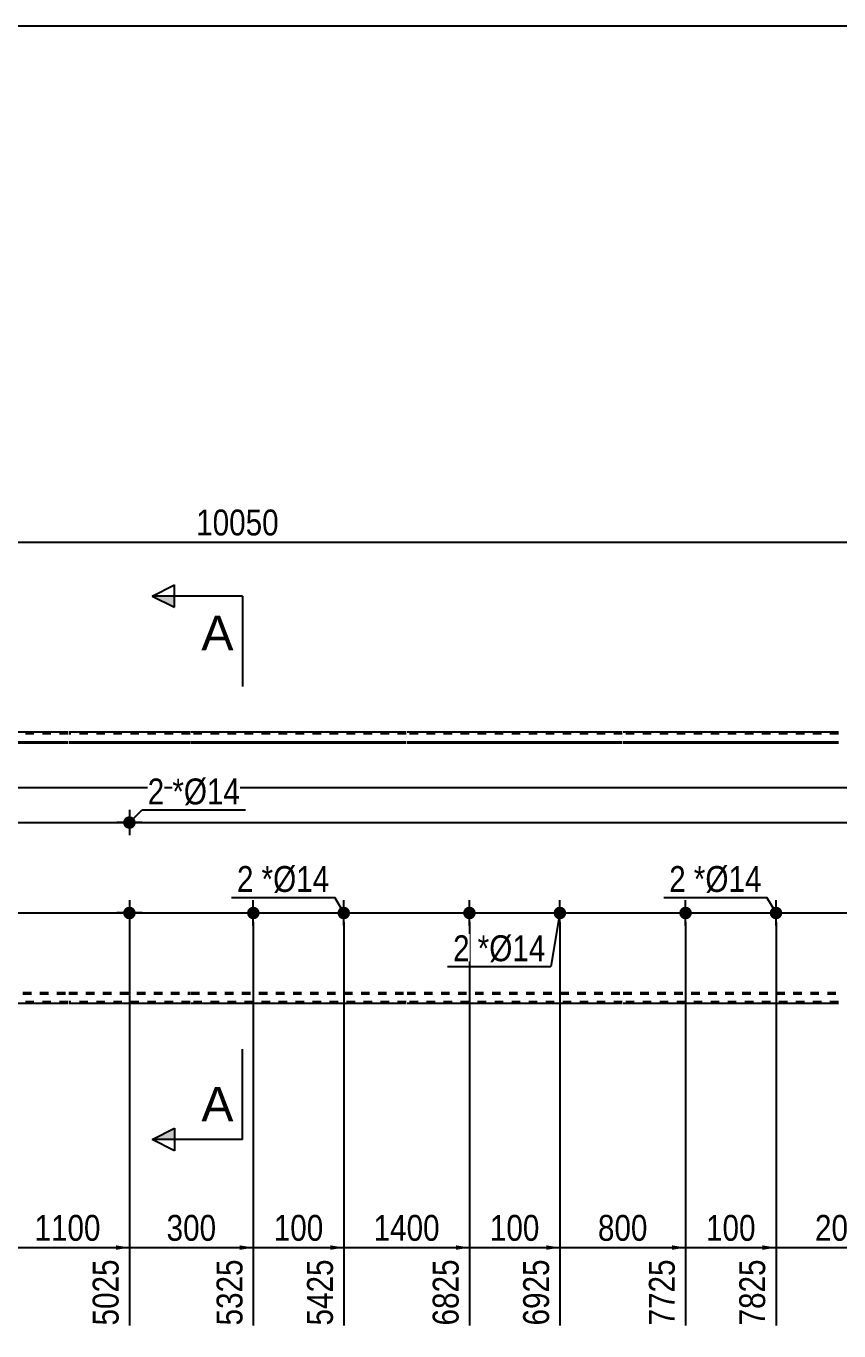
# Model space of a CAD drawing. Header units: millimetres. Extents: x -49 to 353, y -184 to 93.
# Drawn here: x 126.3 to 216.1, y -51.2 to 93.1 of the extents above; entities that cross this region are included whole.
import ezdxf

# ---------------------------------------------------------------- set-up
doc = ezdxf.new("R2010")
doc.units = ezdxf.units.MM
doc.linetypes.add('DXK_LINE_DOT1', pattern=[1.8814, 0.9407, -0.9407])
doc.styles.add('Arial', font='ARIAL.TTF', dxfattribs={"height": 0.2})
doc.styles.add('Arial Narrow', font='ARIALN.TTF', dxfattribs={"height": 0.2})

# ---------------------------------------------------------------- blocks, each defined once
blk = doc.blocks.new('Unknown-628700932-1200')
at = {"color": 5, "linetype": 'Continuous'}
blk.add_line((353.24, 93.07), (-46.76, 93.07), dxfattribs=at)
blk = doc.blocks.new('Part-628700932-1239 - 1220')
at = {"color": 2, "linetype": 'Continuous'}
for p, q in [((130.88, 15), (107.08, 15)), ((144.38, 15), (130.98, 15)), ((168.28, 15), (144.48, 15)), ((192.18, 15), (168.38, 15)), ((216.08, 15), (192.28, 15)), ((107.08, 13.94), (130.88, 13.94)), ((107.08, 13.81), (130.88, 13.81)), ((130.98, 13.94), (144.38, 13.94)), ((130.98, 13.81), (144.38, 13.81)), ((144.48, 13.94), (168.28, 13.94)), ((144.48, 13.81), (168.28, 13.81)), ((168.38, 13.94), (192.18, 13.94)), ((168.38, 13.81), (192.18, 13.81)), ((192.28, 13.94), (216.08, 13.94)), ((192.28, 13.81), (216.08, 13.81)), ((130.88, -15), (107.08, -15)), ((144.38, -15), (130.98, -15)), ((168.28, -15), (144.48, -15)), ((192.18, -15), (168.38, -15)), ((216.08, -15), (192.28, -15))]:
    blk.add_line(p, q, dxfattribs=at)
at = {"color": 7, "linetype": 'DXK_LINE_DOT1'}
for p, q in [((130.88, 14.82), (107.08, 14.82)), ((144.38, 14.82), (130.98, 14.82)), ((168.28, 14.82), (144.48, 14.82)), ((192.18, 14.82), (168.38, 14.82)), ((216.08, 14.82), (192.28, 14.82)), ((107.08, -13.81), (130.88, -13.81)), ((107.08, -13.94), (130.88, -13.94)), ((130.98, -13.81), (144.38, -13.81)), ((130.98, -13.94), (144.38, -13.94)), ((144.48, -13.81), (168.28, -13.81)), ((144.48, -13.94), (168.28, -13.94)), ((168.38, -13.81), (192.18, -13.81)), ((168.38, -13.94), (192.18, -13.94)), ((192.28, -13.81), (216.08, -13.81)), ((192.28, -13.94), (216.08, -13.94)), ((130.88, -14.82), (107.08, -14.82)), ((144.38, -14.82), (130.98, -14.82)), ((168.28, -14.82), (144.48, -14.82)), ((192.18, -14.82), (168.38, -14.82)), ((216.08, -14.82), (192.28, -14.82))]:
    blk.add_line(p, q, dxfattribs=at)
blk = doc.blocks.new('Bolt-628700932-1423 - 1220')
at = {"linetype": 'Continuous'}
for points in [[(175.28, -4.3, -1), (175.28, -5.7, -1)], [(185.28, -4.3, -1), (185.28, -5.7, -1)]]:
    blk.add_hatch(color=3, dxfattribs=at).paths.add_polyline_path(points)
at = {"color": 3, "linetype": 'Continuous'}
for p, q in [((175.28, -6.4), (175.28, -3.6)), ((185.28, -6.4), (185.28, -3.6)), ((173.88, -5), (176.68, -5)), ((183.88, -5), (186.68, -5))]:
    blk.add_line(p, q, dxfattribs=at)
blk = doc.blocks.new('Bolt-628700932-1363 - 1220')
at = {"linetype": 'Continuous'}
for points in [[(138.38, 5, -1), (136.98, 5, -1)], [(138.38, -5, -1), (136.98, -5, -1)]]:
    blk.add_hatch(color=3, dxfattribs=at).paths.add_polyline_path(points)
at = {"color": 3, "linetype": 'Continuous'}
for p, q in [((137.68, 6.4), (137.68, 3.6)), ((139.08, 5), (136.28, 5)), ((137.68, -3.6), (137.68, -6.4)), ((139.08, -5), (136.28, -5))]:
    blk.add_line(p, q, dxfattribs=at)
blk = doc.blocks.new('Bolt-628700932-1378 - 1220')
at = {"linetype": 'Continuous'}
for points in [[(151.38, -4.3, -1), (151.38, -5.7, -1)], [(161.38, -4.3, -1), (161.38, -5.7, -1)]]:
    blk.add_hatch(color=3, dxfattribs=at).paths.add_polyline_path(points)
at = {"color": 3, "linetype": 'Continuous'}
for p, q in [((151.38, -6.4), (151.38, -3.6)), ((161.38, -6.4), (161.38, -3.6)), ((149.98, -5), (152.78, -5)), ((159.98, -5), (162.78, -5))]:
    blk.add_line(p, q, dxfattribs=at)
blk = doc.blocks.new('Bolt-628700932-2047 - 1220')
at = {"linetype": 'Continuous'}
for points in [[(199.18, -4.3, -1), (199.18, -5.7, -1)], [(209.18, -4.3, -1), (209.18, -5.7, -1)]]:
    blk.add_hatch(color=3, dxfattribs=at).paths.add_polyline_path(points)
at = {"color": 3, "linetype": 'Continuous'}
for p, q in [((199.18, -6.4), (199.18, -3.6)), ((209.18, -6.4), (209.18, -3.6)), ((197.78, -5), (200.58, -5)), ((207.78, -5), (210.58, -5))]:
    blk.add_line(p, q, dxfattribs=at)
blk = doc.blocks.new('StraightDimension-628700932-1456 - 1220')
at = {"color": 7, "linetype": 'Continuous'}
blk.add_line((0, 36), (299.27, 36), dxfattribs=at)
at = {"color": 0}
blk.add_wipeout([(154.81, 36.15), (154.81, 40.35), (144.46, 40.35), (144.46, 36.15)], dxfattribs=at)
at = {"color": 3, "style": 'Arial Narrow'}
blk.add_text('10050', height=2.863, dxfattribs=at).set_placement((145.06, 36.75))
blk = doc.blocks.new('StraightDimension-628700932-2917 - 1220')
at = {"linetype": 'Continuous'}
blk.add_hatch(color=7, dxfattribs=at).paths.add_polyline_path([(173.78, -41.75), (175.28, -42), (173.78, -42.25)])
at = {"color": 7, "linetype": 'Continuous'}
for p, q in [((161.38, -6), (161.38, -50.61)), ((175.28, -6), (175.28, -50.61)), ((161.38, -42), (175.28, -42))]:
    blk.add_line(p, q, dxfattribs=at)
at = {"color": 0}
blk.add_wipeout([(172.59, -41.85), (172.59, -37.65), (164.08, -37.65), (164.08, -41.85)], dxfattribs=at)
at = {"color": 0, "linetype": 'Continuous'}
blk.add_wipeout([(174.68, -42.7), (170.48, -42.7), (170.48, -51.21), (174.68, -51.21)], dxfattribs=at)
at = {"color": 3, "style": 'Arial Narrow'}
blk.add_text('1400', height=2.863, dxfattribs=at).set_placement((164.68, -41.25))
at = {"color": 3, "linetype": 'Continuous', "style": 'Arial Narrow'}
blk.add_text('6825', height=2.863, rotation=90.0002, dxfattribs=at).set_placement((174.08, -50.61))
blk = doc.blocks.new('StraightDimension-628700932-2918 - 1220')
at = {"linetype": 'Continuous'}
blk.add_hatch(color=7, dxfattribs=at).paths.add_polyline_path([(159.88, -41.75), (161.38, -42), (159.88, -42.25)])
at = {"color": 7, "linetype": 'Continuous'}
for p, q in [((151.38, -6), (151.38, -50.61)), ((161.38, -6), (161.38, -50.61)), ((151.38, -42), (161.38, -42))]:
    blk.add_line(p, q, dxfattribs=at)
at = {"color": 0}
blk.add_wipeout([(159.73, -41.85), (159.73, -37.65), (153.04, -37.65), (153.04, -41.85)], dxfattribs=at)
at = {"color": 0, "linetype": 'Continuous'}
blk.add_wipeout([(160.78, -42.7), (156.58, -42.7), (156.58, -51.21), (160.78, -51.21)], dxfattribs=at)
at = {"color": 3, "style": 'Arial Narrow'}
blk.add_text('100', height=2.863, dxfattribs=at).set_placement((153.64, -41.25))
at = {"color": 3, "linetype": 'Continuous', "style": 'Arial Narrow'}
blk.add_text('5425', height=2.863, rotation=90.0002, dxfattribs=at).set_placement((160.18, -50.61))
blk = doc.blocks.new('StraightDimension-628700932-1512 - 1220')
at = {"linetype": 'Continuous'}
for points in [[(287.75, 3.5), (288, 5), (288.25, 3.5)], [(288.25, -3.5), (288, -5), (287.75, -3.5)]]:
    blk.add_hatch(color=7, dxfattribs=at).paths.add_polyline_path(points)
at = {"color": 7, "linetype": 'Continuous'}
for p, q in [((76.99, 5), (290.4, 5)), ((288, -5), (288, 5)), ((76.99, -5), (290.4, -5))]:
    blk.add_line(p, q, dxfattribs=at)
at = {"color": 0}
blk.add_wipeout([(287.85, 3.34), (283.65, 3.34), (283.65, -3.34), (287.85, -3.34)], dxfattribs=at)
at = {"color": 3, "style": 'Arial Narrow'}
blk.add_text('100', height=2.863, rotation=90.0002, dxfattribs=at).set_placement((287.25, -2.74))
blk = doc.blocks.new('StraightDimension-628700932-2913 - 1220')
at = {"linetype": 'Continuous'}
blk.add_hatch(color=7, dxfattribs=at).paths.add_polyline_path([(221.78, -41.75), (223.28, -42), (221.78, -42.25)])
at = {"color": 7, "linetype": 'Continuous'}
for p, q in [((209.18, -6), (209.18, -50.61)), ((223.28, -6), (223.28, -50.61)), ((209.18, -42), (223.28, -42))]:
    blk.add_line(p, q, dxfattribs=at)
at = {"color": 0}
blk.add_wipeout([(219.58, -41.85), (219.58, -37.65), (212.89, -37.65), (212.89, -41.85)], dxfattribs=at)
at = {"color": 0, "linetype": 'Continuous'}
blk.add_wipeout([(222.68, -42.7), (218.48, -42.7), (218.48, -51.21), (222.68, -51.21)], dxfattribs=at)
at = {"color": 3, "style": 'Arial Narrow'}
blk.add_text('200', height=2.863, dxfattribs=at).set_placement((213.49, -41.25))
at = {"color": 3, "linetype": 'Continuous', "style": 'Arial Narrow'}
blk.add_text('8025', height=2.863, rotation=90.0002, dxfattribs=at).set_placement((222.08, -50.61))
blk = doc.blocks.new('StraightDimension-628700932-2915 - 1220')
at = {"linetype": 'Continuous'}
blk.add_hatch(color=7, dxfattribs=at).paths.add_polyline_path([(197.68, -41.75), (199.18, -42), (197.68, -42.25)])
at = {"color": 7, "linetype": 'Continuous'}
for p, q in [((185.28, -6), (185.28, -50.61)), ((199.18, -6), (199.18, -50.61)), ((185.28, -42), (199.18, -42))]:
    blk.add_line(p, q, dxfattribs=at)
at = {"color": 0}
blk.add_wipeout([(195.58, -41.85), (195.58, -37.65), (188.89, -37.65), (188.89, -41.85)], dxfattribs=at)
at = {"color": 0, "linetype": 'Continuous'}
blk.add_wipeout([(198.58, -42.7), (194.38, -42.7), (194.38, -51.21), (198.58, -51.21)], dxfattribs=at)
at = {"color": 3, "style": 'Arial Narrow'}
blk.add_text('800', height=2.863, dxfattribs=at).set_placement((189.49, -41.25))
at = {"color": 3, "linetype": 'Continuous', "style": 'Arial Narrow'}
blk.add_text('7725', height=2.863, rotation=90.0002, dxfattribs=at).set_placement((197.98, -50.61))
blk = doc.blocks.new('StraightDimension-628700932-1472 - 1220')
at = {"color": 7, "linetype": 'Continuous'}
blk.add_line((59.54, 8.88), (290.4, 8.88), dxfattribs=at)
blk = doc.blocks.new('StraightDimension-628700932-1493 - 1220')
at = {"color": 7, "linetype": 'Continuous'}
for p, q in [((59.54, 8.88), (290.4, 8.88)), ((76.99, 5), (290.4, 5))]:
    blk.add_line(p, q, dxfattribs=at)
blk = doc.blocks.new('StraightDimension-628700932-1528 - 1220')
at = {"color": 7, "linetype": 'Continuous'}
blk.add_line((76.99, -5), (314.3, -5), dxfattribs=at)
blk = doc.blocks.new('StraightDimension-628700932-2914 - 1220')
at = {"linetype": 'Continuous'}
blk.add_hatch(color=7, dxfattribs=at).paths.add_polyline_path([(207.68, -41.75), (209.18, -42), (207.68, -42.25)])
at = {"color": 7, "linetype": 'Continuous'}
for p, q in [((199.18, -6), (199.18, -50.61)), ((209.18, -6), (209.18, -50.61)), ((199.18, -42), (209.18, -42))]:
    blk.add_line(p, q, dxfattribs=at)
at = {"color": 0}
blk.add_wipeout([(207.53, -41.85), (207.53, -37.65), (200.84, -37.65), (200.84, -41.85)], dxfattribs=at)
at = {"color": 0, "linetype": 'Continuous'}
blk.add_wipeout([(208.58, -42.7), (204.38, -42.7), (204.38, -51.21), (208.58, -51.21)], dxfattribs=at)
at = {"color": 3, "style": 'Arial Narrow'}
blk.add_text('100', height=2.863, dxfattribs=at).set_placement((201.44, -41.25))
at = {"color": 3, "linetype": 'Continuous', "style": 'Arial Narrow'}
blk.add_text('7825', height=2.863, rotation=90.0002, dxfattribs=at).set_placement((207.98, -50.61))
blk = doc.blocks.new('StraightDimension-628700932-2916 - 1220')
at = {"linetype": 'Continuous'}
blk.add_hatch(color=7, dxfattribs=at).paths.add_polyline_path([(183.78, -41.75), (185.28, -42), (183.78, -42.25)])
at = {"color": 7, "linetype": 'Continuous'}
for p, q in [((175.28, -6), (175.28, -50.61)), ((185.28, -6), (185.28, -50.61)), ((175.28, -42), (185.28, -42))]:
    blk.add_line(p, q, dxfattribs=at)
at = {"color": 0}
blk.add_wipeout([(183.63, -41.85), (183.63, -37.65), (176.94, -37.65), (176.94, -41.85)], dxfattribs=at)
at = {"color": 0, "linetype": 'Continuous'}
blk.add_wipeout([(184.68, -42.7), (180.48, -42.7), (180.48, -51.21), (184.68, -51.21)], dxfattribs=at)
at = {"color": 3, "style": 'Arial Narrow'}
blk.add_text('100', height=2.863, dxfattribs=at).set_placement((177.54, -41.25))
at = {"color": 3, "linetype": 'Continuous', "style": 'Arial Narrow'}
blk.add_text('6925', height=2.863, rotation=90.0002, dxfattribs=at).set_placement((184.08, -50.61))
blk = doc.blocks.new('StraightDimension-628700932-2919 - 1220')
at = {"linetype": 'Continuous'}
blk.add_hatch(color=7, dxfattribs=at).paths.add_polyline_path([(149.88, -41.75), (151.38, -42), (149.88, -42.25)])
at = {"color": 7, "linetype": 'Continuous'}
for p, q in [((137.68, -6), (137.68, -50.61)), ((151.38, -6), (151.38, -50.61)), ((137.68, -42), (151.38, -42))]:
    blk.add_line(p, q, dxfattribs=at)
at = {"color": 0}
blk.add_wipeout([(147.88, -41.85), (147.88, -37.65), (141.19, -37.65), (141.19, -41.85)], dxfattribs=at)
at = {"color": 0, "linetype": 'Continuous'}
blk.add_wipeout([(150.78, -42.7), (146.58, -42.7), (146.58, -51.21), (150.78, -51.21)], dxfattribs=at)
at = {"color": 3, "style": 'Arial Narrow'}
blk.add_text('300', height=2.863, dxfattribs=at).set_placement((141.79, -41.25))
at = {"color": 3, "linetype": 'Continuous', "style": 'Arial Narrow'}
blk.add_text('5325', height=2.863, rotation=90.0002, dxfattribs=at).set_placement((150.18, -50.61))
blk = doc.blocks.new('StraightDimension-628700932-2920 - 1220')
at = {"linetype": 'Continuous'}
blk.add_hatch(color=7, dxfattribs=at).paths.add_polyline_path([(136.18, -41.75), (137.68, -42), (136.18, -42.25)])
at = {"color": 7, "linetype": 'Continuous'}
for p, q in [((123.98, -6), (123.98, -50.61)), ((137.68, -6), (137.68, -50.61)), ((123.98, -42), (137.68, -42))]:
    blk.add_line(p, q, dxfattribs=at)
at = {"color": 0}
blk.add_wipeout([(135.09, -41.85), (135.09, -37.65), (126.58, -37.65), (126.58, -41.85)], dxfattribs=at)
at = {"color": 0, "linetype": 'Continuous'}
blk.add_wipeout([(137.08, -42.7), (132.88, -42.7), (132.88, -51.21), (137.08, -51.21)], dxfattribs=at)
at = {"color": 3, "style": 'Arial Narrow'}
blk.add_text('1100', height=2.863, dxfattribs=at).set_placement((127.18, -41.25))
at = {"color": 3, "linetype": 'Continuous', "style": 'Arial Narrow'}
blk.add_text('5025', height=2.863, rotation=90.0002, dxfattribs=at).set_placement((136.48, -50.61))
blk = doc.blocks.new('Mark-628700932-1359 - 1220')
at = {"color": 0}
for points in [[(141.53, 7.01), (141.53, 10.01), (139.7, 10.01), (139.7, 7.01)], [(143.7, 7.01), (143.7, 10.01), (142.43, 10.01), (142.43, 7.01)]]:
    blk.add_wipeout(points, dxfattribs=at)
for points in [[(141.53, 7.01), (141.53, 10.01), (139.7, 10.01), (139.7, 7.01)], [(143.7, 7.01), (143.7, 10.01), (142.43, 10.01), (142.43, 7.01)]]:
    blk.add_wipeout(points, dxfattribs=at)
at = {"color": 7, "linetype": 'Continuous'}
blk.add_line((137.68, 5), (139.1, 6.41), dxfattribs=at)
at = {"color": 3, "style": 'Arial Narrow'}
blk.add_text('2', height=2.86, dxfattribs=at).set_placement((139.7, 7.01))
at = {"color": 0}
blk.add_wipeout([(149.92, 7.01), (149.92, 10.01), (143.7, 10.01), (143.7, 7.01)], dxfattribs=at)
blk.add_wipeout([(149.92, 7.01), (149.92, 10.01), (143.7, 10.01), (143.7, 7.01)], dxfattribs=at)
at = {"color": 7, "linetype": 'Continuous'}
blk.add_line((139.1, 6.41), (150.52, 6.41), dxfattribs=at)
at = {"color": 3, "style": 'Arial Narrow'}
for s, height, p in [('*', 2.86, (142.43, 7.01)), ('Ø14', 2.863, (143.7, 7.01))]:
    blk.add_text(s, height=height, dxfattribs=at).set_placement(p)
blk = doc.blocks.new('Mark-628700932-1374 - 1220')
at = {"color": 0}
for points in [[(151.39, -2.67), (151.39, 0.33), (149.57, 0.33), (149.57, -2.67)], [(153.57, -2.67), (153.57, 0.33), (152.29, 0.33), (152.29, -2.67)]]:
    blk.add_wipeout(points, dxfattribs=at)
for points in [[(151.39, -2.67), (151.39, 0.33), (149.57, 0.33), (149.57, -2.67)], [(153.57, -2.67), (153.57, 0.33), (152.29, 0.33), (152.29, -2.67)]]:
    blk.add_wipeout(points, dxfattribs=at)
at = {"color": 3, "style": 'Arial Narrow'}
blk.add_text('2', height=2.86, dxfattribs=at).set_placement((149.57, -2.67))
at = {"color": 0}
blk.add_wipeout([(159.78, -2.67), (159.78, 0.33), (153.57, 0.33), (153.57, -2.67)], dxfattribs=at)
blk.add_wipeout([(159.78, -2.67), (159.78, 0.33), (153.57, 0.33), (153.57, -2.67)], dxfattribs=at)
at = {"color": 7, "linetype": 'Continuous'}
for p in [(148.97, -3.27), (161.38, -5)]:
    blk.add_line(p, (160.38, -3.27), dxfattribs=at)
at = {"color": 3, "style": 'Arial Narrow'}
for s, height, p in [('*', 2.86, (152.29, -2.67)), ('Ø14', 2.863, (153.57, -2.67))]:
    blk.add_text(s, height=height, dxfattribs=at).set_placement(p)
blk = doc.blocks.new('SectionMark-628700932-1910 - 1220')
at = {"linetype": 'Continuous'}
for points in [[(142.68, 30.05), (142.68, 28.8), (140.18, 30.05)], [(142.68, -28.8), (142.68, -30.05), (140.18, -30.05)]]:
    blk.add_hatch(color=30, dxfattribs=at).paths.add_polyline_path(points)
at = {"color": 30, "linetype": 'Continuous'}
for p, q in [((140.18, 30.05), (142.68, 31.3)), ((142.68, 28.8), (142.68, 31.3)), ((150.18, 30.05), (140.18, 30.05)), ((140.18, 30.05), (142.68, 28.8)), ((150.18, 30.05), (150.18, 20.05)), ((150.18, -30.05), (150.18, -20.05)), ((140.18, -30.05), (142.68, -28.8)), ((142.68, -28.8), (142.68, -31.3)), ((150.18, -30.05), (140.18, -30.05)), ((142.68, -31.3), (140.18, -30.05))]:
    blk.add_line(p, q, dxfattribs=at)
at = {"color": 0, "linetype": 'Continuous'}
for points in [[(149.18, 24.05), (149.18, 28.05), (145.63, 28.05), (145.63, 24.05)], [(149.18, -28.05), (149.18, -24.05), (145.63, -24.05), (145.63, -28.05)]]:
    blk.add_wipeout(points, dxfattribs=at)
at = {"color": 96, "linetype": 'Continuous', "style": 'Arial'}
for p in [(145.63, 24.05), (145.63, -28.05)]:
    blk.add_text('A', height=3.82, dxfattribs=at).set_placement(p)
blk = doc.blocks.new('Mark-628700932-1419 - 1220')
at = {"color": 0}
for points in [[(175.29, -10.33), (175.29, -7.33), (173.47, -7.33), (173.47, -10.33)], [(177.47, -10.33), (177.47, -7.33), (176.19, -7.33), (176.19, -10.33)]]:
    blk.add_wipeout(points, dxfattribs=at)
for points in [[(175.29, -10.33), (175.29, -7.33), (173.47, -7.33), (173.47, -10.33)], [(177.47, -10.33), (177.47, -7.33), (176.19, -7.33), (176.19, -10.33)]]:
    blk.add_wipeout(points, dxfattribs=at)
at = {"color": 3, "style": 'Arial Narrow'}
blk.add_text('2', height=2.86, dxfattribs=at).set_placement((173.47, -10.33))
at = {"color": 0}
blk.add_wipeout([(183.68, -10.33), (183.68, -7.33), (177.47, -7.33), (177.47, -10.33)], dxfattribs=at)
blk.add_wipeout([(183.68, -10.33), (183.68, -7.33), (177.47, -7.33), (177.47, -10.33)], dxfattribs=at)
at = {"color": 7, "linetype": 'Continuous'}
for p in [(185.28, -5), (172.87, -10.93)]:
    blk.add_line(p, (184.28, -10.93), dxfattribs=at)
at = {"color": 3, "style": 'Arial Narrow'}
for s, height, p in [('*', 2.86, (176.19, -10.33)), ('Ø14', 2.863, (177.47, -10.33))]:
    blk.add_text(s, height=height, dxfattribs=at).set_placement(p)
blk = doc.blocks.new('Mark-628700932-2063 - 1220')
at = {"color": 0}
for points in [[(199.19, -2.67), (199.19, 0.33), (197.37, 0.33), (197.37, -2.67)], [(201.37, -2.67), (201.37, 0.33), (200.09, 0.33), (200.09, -2.67)]]:
    blk.add_wipeout(points, dxfattribs=at)
for points in [[(199.19, -2.67), (199.19, 0.33), (197.37, 0.33), (197.37, -2.67)], [(201.37, -2.67), (201.37, 0.33), (200.09, 0.33), (200.09, -2.67)]]:
    blk.add_wipeout(points, dxfattribs=at)
at = {"color": 3, "style": 'Arial Narrow'}
blk.add_text('2', height=2.86, dxfattribs=at).set_placement((197.37, -2.67))
at = {"color": 0}
blk.add_wipeout([(207.58, -2.67), (207.58, 0.33), (201.37, 0.33), (201.37, -2.67)], dxfattribs=at)
blk.add_wipeout([(207.58, -2.67), (207.58, 0.33), (201.37, 0.33), (201.37, -2.67)], dxfattribs=at)
at = {"color": 7, "linetype": 'Continuous'}
for p in [(196.77, -3.27), (209.18, -5)]:
    blk.add_line(p, (208.18, -3.27), dxfattribs=at)
at = {"color": 3, "style": 'Arial Narrow'}
for s, height, p in [('*', 2.86, (200.09, -2.67)), ('Ø14', 2.863, (201.37, -2.67))]:
    blk.add_text(s, height=height, dxfattribs=at).set_placement(p)

msp = doc.modelspace()

# ---------------------------------------------------------------- block references
for name in ['Unknown-628700932-1200', 'Part-628700932-1239 - 1220', 'Bolt-628700932-1363 - 1220', 'Bolt-628700932-1378 - 1220', 'Bolt-628700932-1423 - 1220', 'Bolt-628700932-2047 - 1220']:
    msp.add_blockref(name, (0, 0))

# ---------------------------------------------------------------- next in the draw order: block references
for name in ['StraightDimension-628700932-1456 - 1220', 'StraightDimension-628700932-1472 - 1220', 'StraightDimension-628700932-1512 - 1220', 'StraightDimension-628700932-2917 - 1220', 'StraightDimension-628700932-2915 - 1220', 'StraightDimension-628700932-2913 - 1220']:
    msp.add_blockref(name, (0, 0))

# ---------------------------------------------------------------- next in the draw order: block references
for name in ['StraightDimension-628700932-1493 - 1220', 'StraightDimension-628700932-2918 - 1220']:
    msp.add_blockref(name, (0, 0))

# ---------------------------------------------------------------- next in the draw order: block references
for name in ['Mark-628700932-1359 - 1220', 'StraightDimension-628700932-1528 - 1220']:
    msp.add_blockref(name, (0, 0))

# ---------------------------------------------------------------- next in the draw order: block references
for name in ['Mark-628700932-1374 - 1220', 'Mark-628700932-2063 - 1220', 'StraightDimension-628700932-2919 - 1220', 'StraightDimension-628700932-2916 - 1220', 'StraightDimension-628700932-2914 - 1220']:
    msp.add_blockref(name, (0, 0))

# ---------------------------------------------------------------- next in the draw order: block references
for name in ['SectionMark-628700932-1910 - 1220', 'Mark-628700932-1419 - 1220', 'StraightDimension-628700932-2920 - 1220']:
    msp.add_blockref(name, (0, 0))

doc.saveas('drawing.dxf')
